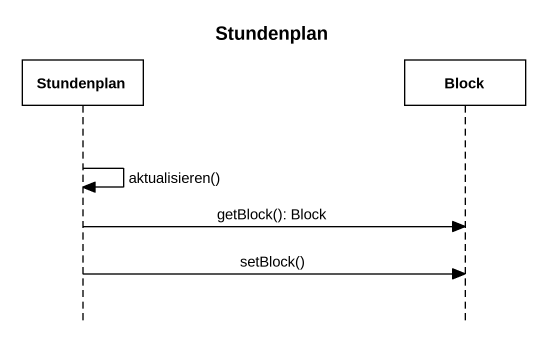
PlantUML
@startuml
title Stundenplan
hide footbox
participant Stundenplan
participant Block

Stundenplan -> Stundenplan : aktualisieren()
Stundenplan -> Block : getBlock(): Block
Stundenplan -> Block : setBlock()
@enduml
